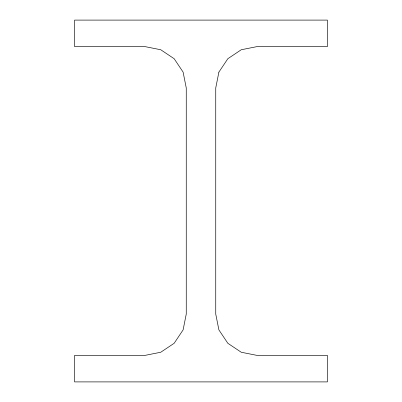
<?xml version="1.0" encoding="UTF-8"?>
<svg xmlns="http://www.w3.org/2000/svg" width="402" height="402" viewBox="0 0 402 402"><rect width="100%" height="100%" fill="white"/><g stroke="black" fill="none" stroke-linecap="round" stroke-linejoin="round"><path stroke-width="0.6" d="M218.889 72.119L215.743 87.937L215.743 314.062L218.889 329.881L227.849 343.293L241.26 352.252L257.079 355.398L327.449 355.398L327.449 381.9L74.551 381.9L74.551 355.398L144.921 355.398L160.74 352.252L174.151 343.293L183.111 329.881L186.257 314.062L186.257 87.937L183.111 72.119L174.151 58.707L160.74 49.747L144.921 46.602L74.551 46.602L74.551 20.1L327.449 20.1L327.449 46.602L257.079 46.602L241.26 49.747L227.849 58.707L218.889 72.119"/></g></svg>
